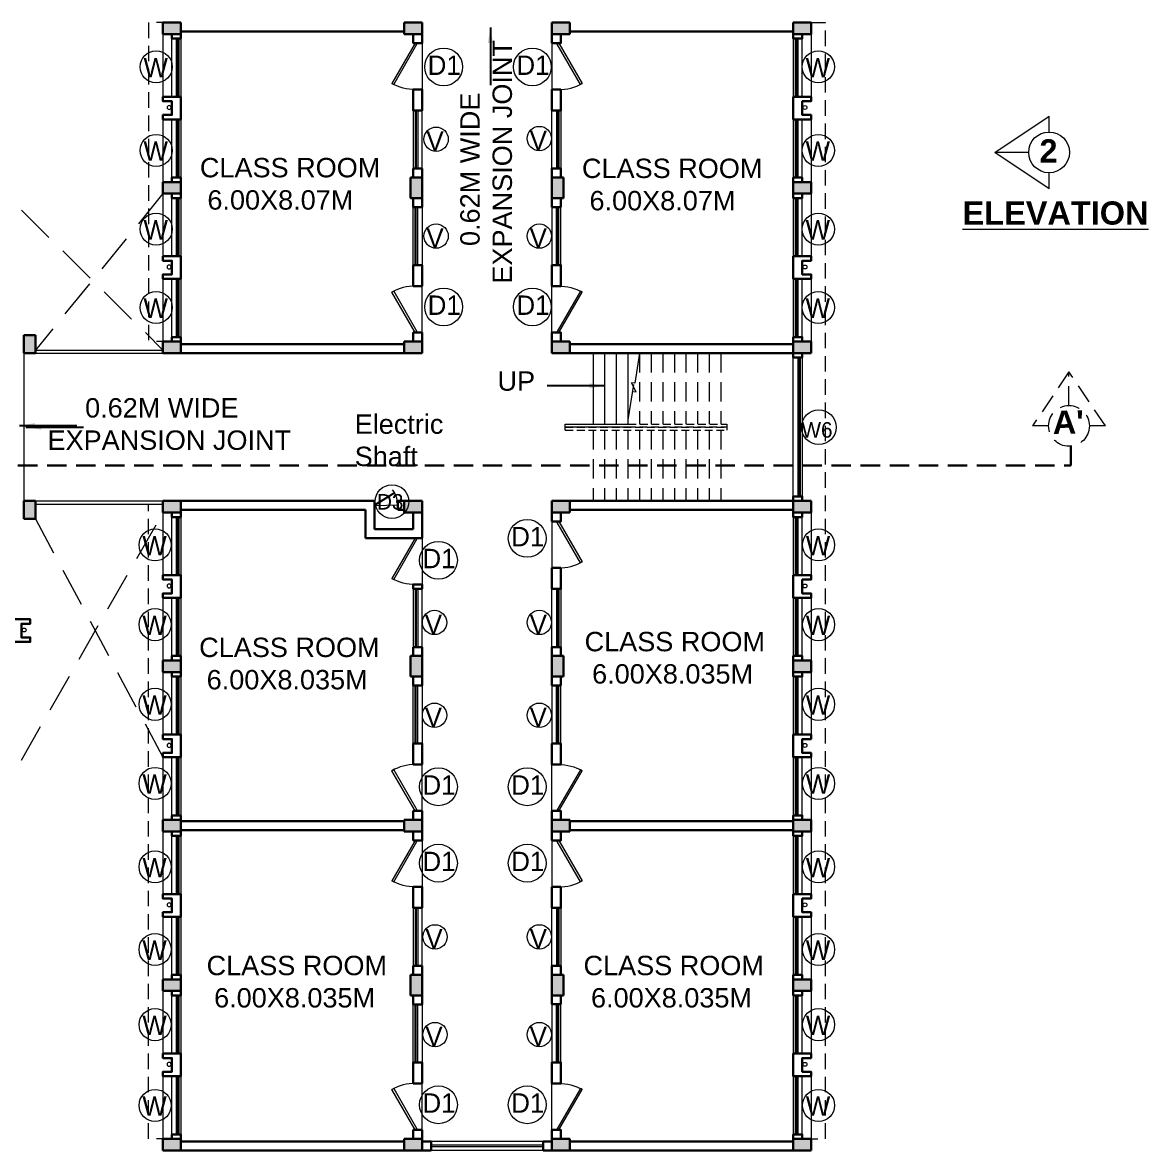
# Model space of a CAD drawing. Header units: millimetres. Extents: x 3614 to 12428, y -844 to 6844.
# Drawn here: x 5544.46 to 5573.52, y -704.4 to -675.29 of the extents above; entities that cross this region are included whole.
import ezdxf

# ---------------------------------------------------------------- set-up
doc = ezdxf.new("R2010")
doc.units = ezdxf.units.MM
doc.header["$LTSCALE"] = 40
doc.header["$MEASUREMENT"] = 0
doc.linetypes.add('DASHED', pattern=[0.75, 0.5, -0.25])
doc.linetypes.add('DASHED2', pattern=[0.375, 0.25, -0.125])
doc.layers.get('0').update_dxf_attribs({"linetype": 'CONTINUOUS', "lineweight": 20})
for name, color, linetype, lineweight in [('CLL LEV.', 15, 'CONTINUOUS', 18), ('Column', 252, 'CONTINUOUS', 30), ('Column Hatch', 253, 'CONTINUOUS', 13), ('Door', 54, 'CONTINUOUS', 18), ('EXPANSION JOINT', 248, 'CONTINUOUS', 20), ('Fixture', 44, 'CONTINUOUS', 15), ('Hidden', 30, 'DASHED', 18), ('Railing', 23, 'CONTINUOUS', 18), ('Section', 72, 'DASHED2', 30), ('Stair', 1, 'CONTINUOUS', 15), ('TEXT', 7, 'CONTINUOUS', 20), ('title', 7, 'CONTINUOUS', 35), ('Ventilator', 6, 'DASHED', 18), ('Wall', 7, 'CONTINUOUS', 30), ('Window', 150, 'CONTINUOUS', 15), ('Window-Wall', 7, 'CONTINUOUS', 18)]:
    doc.layers.add(name, color=color, linetype=linetype, lineweight=lineweight)
doc.styles.add('DIM', font='arial.ttf')
doc.styles.add('L120', font='simplex.shx', dxfattribs={"height": 1})
doc.styles.get("Standard").update_dxf_attribs({"font": 'txt.shx', "height": 0.03937})
doc.styles.add('STYLE9', font='GOTHIC.TTF')
doc.styles.add('Tabrej', font='GOTHIC.TTF')
doc.styles.add('Tabrej.', font='GOTHIC.TTF', dxfattribs={"height": 1})
doc.dimstyles.get("Standard").update_dxf_attribs({"dimtxt": 0.18, "dimasz": 0.18, "dimexe": 0.18, "dimexo": 0.0625, "dimgap": 0.09, "dimtad": 0, "dimtih": 1, "dimtoh": 1, "dimdec": 4, "dimzin": 0, "dimdsep": 46, "dimtxsty": 'Standard', "dimcen": 0.09, "dimadec": 0, "dimazin": 0, "dimtfac": 1, "dimtdec": 4, "dimtofl": 0, "dimtmove": 0, "dimatfit": 3, "dimfxl": 0, "dimtolj": 1, "dimtzin": 0, "dimarcsym": 0})

# ---------------------------------------------------------------- blocks, each defined once
blk = doc.blocks.new('COLUMN 546')
at = {"layer": 'Column Hatch'}
h = blk.add_hatch(color=0, dxfattribs=at)
h.dxf.hatch_style = 1
h.paths.add_polyline_path([(0, 0), (0.3, 0), (0.3, 0.46), (0, 0.46)])
at = {"layer": 'Column'}
for p, q in [((0.3, 0.46), (0, 0.46)), ((0, 0.46), (0, 0)), ((0.3, 0), (0.3, 0.46)), ((0, 0), (0.3, 0))]:
    blk.add_line(p, q, dxfattribs=at)
blk = doc.blocks.new('SHAFT2')
at = {"layer": 'Fixture'}
blk.add_circle((0.302, 0.307), 0.05, dxfattribs=at)
at = {"layer": 'Wall'}
blk.add_lwpolyline([(0, 0.585), (0.46, 0.585), (0.46, 0.47), (0.23, 0.47), (0.23, 0.115), (0.46, 0.115), (0.46, 0), (0, 0), (0, 0.585)], dxfattribs=at)
blk = doc.blocks.new('COLM 530')
at = {"layer": 'Column Hatch'}
h = blk.add_hatch(color=0, dxfattribs=at)
h.dxf.hatch_style = 1
h.paths.add_polyline_path([(5443.518, -633.795), (5443.218, -633.795), (5443.218, -634.325), (5443.518, -634.325)])
at = {"layer": 'Column'}
for p, q in [((5443.518, -633.795), (5443.218, -633.795)), ((5443.218, -633.795), (5443.218, -634.325)), ((5443.518, -634.325), (5443.518, -633.795)), ((5443.218, -634.325), (5443.518, -634.325))]:
    blk.add_line(p, q, dxfattribs=at)
blk = doc.blocks.new('VENT 2')
at = {"layer": 'Ventilator', "linetype": 'Continuous', "ltscale": 0.02}
for p, q in [((0, 0.182), (1.5, 0.182)), ((0, 0.152), (1.5, 0.152))]:
    blk.add_line(p, q, dxfattribs=at)
at = {"layer": 'Window-Wall'}
for p, q in [((0, 0.23), (1.5, 0.23)), ((0, 0), (0, 0.23)), ((0, 0.115), (1.5, 0.115)), ((1.5, 0), (0, 0)), ((1.5, 0.23), (1.5, 0))]:
    blk.add_line(p, q, dxfattribs=at)
blk = doc.blocks.new('*U18')
for p, q in [((0, 0), (0, -6)), ((40, 0), (40, -6))]:
    blk.add_line(p, q)
blk.add_lwpolyline([(0, 0), (34.64, 20), (35.52, 18.48), (0.87, -1.52)], close=True)
blk.add_arc((0, 0), 40, 0, 30)
blk = doc.blocks.new('DOOR1')
at = {"layer": 'Door'}
blk.add_line((0, 0), (1.2, 0), dxfattribs=at)
at = {"layer": 'Door', "xscale": 0.0300000000000013, "yscale": 0.0300000000000013, "zscale": 0.0300000000000013}
blk.add_blockref('*U18', (0, 0.18), dxfattribs=at)
blk = doc.blocks.new('class 1')
at = {"layer": 'Wall'}
for points in [[(0.23, -0.035), (0, -0.035), (0, -0.265), (0.23, -0.265), (0.23, -0.035)], [(0.23, -1.465), (0, -1.465), (0, -2.005), (0.23, -2.005), (0.23, -1.465)], [(0.23, -3.505), (0, -3.505), (0, -3.735), (0.23, -3.735), (0.23, -3.505)]]:
    blk.add_lwpolyline(points, dxfattribs=at)
at = {"layer": 'Wall', "rotation": 270}
for name, p in [('DOOR1', (0, -0.265)), ('VENT 2', (0, -2.005))]:
    blk.add_blockref(name, p, dxfattribs=at)
blk = doc.blocks.new('WINDOW 1')
at = {"layer": 'CLL LEV.'}
for p, q in [((-0.115, -0.23), (-0.115, -0.46)), ((1.615, -0.23), (1.615, -0.46)), ((-0.115, -0.46), (1.615, -0.46))]:
    blk.add_line(p, q, dxfattribs=at)
at = {"layer": 'Window'}
for p, q in [((0, -0.051), (1.5, -0.051)), ((0, -0.081), (1.5, -0.081))]:
    blk.add_line(p, q, dxfattribs=at)
at = {"layer": 'Window-Wall'}
for p, q in [((0, 0), (1.5, 0)), ((0, -0.23), (0, 0)), ((1.5, 0), (1.5, -0.23)), ((0, -0.115), (1.5, -0.115)), ((1.5, -0.23), (0, -0.23))]:
    blk.add_line(p, q, dxfattribs=at)
blk = doc.blocks.new('Door - Left Hung 36 in.')
at = {"layer": 'Door'}
blk.add_line((0.8, -1.3), (35.9, -1.3), dxfattribs=at)
blk.add_lwpolyline([(0.8, -1.3), (0, 0), (31.2, 18), (31.9, 16.7)], close=True, dxfattribs=at)
blk.add_arc((0, 0), 36, 0, 37.3101, dxfattribs=at)
blk = doc.blocks.new('drt')
at = {"layer": 'TEXT', "ltscale": 0.05}
for p, q in [((86.231, 2.02), (87.63, 2.959)), ((87.63, 2.546), (87.63, 2.959)), ((87.104, 2.02), (86.231, 2.02)), ((87.63, 1.082), (86.231, 2.02)), ((87.63, 1.082), (87.63, 1.494))]:
    blk.add_line(p, q, dxfattribs=at)
blk.add_circle((87.63, 2.02), 0.526, dxfattribs=at)
at = {"layer": 'TEXT', "char_height": 0.6, "attachment_point": 1, "style": 'Tabrej.'}
for s, insert in [('{\\fArial|b1|i0|c0|p34;2}', (87.382, 2.358)), ('{\\fArial|b1|i0|c0|p34;\\LELEVATION }', (85.399, 0.756))]:
    blk.add_mtext_dynamic_manual_height_columns(s, width=20.54056, gutter_width=5, heights=[0], dxfattribs=dict(at, insert=insert))
blk = doc.blocks.new('projdc')
at = {"layer": 'Hidden', "ltscale": 0.02}
for p, q in [((5581.462, -310.234), (5580.862, -310.234)), ((5580.862, -310.234), (5580.862, -318.466)), ((5597.962, -310.234), (5598.332, -310.234)), ((5598.332, -339.039), (5598.332, -310.234)), ((5581.462, -318.464), (5580.862, -318.466)), ((5580.862, -339.039), (5580.862, -322.659)), ((5580.862, -322.659), (5581.232, -322.659)), ((5581.462, -339.039), (5580.862, -339.039)), ((5597.732, -339.039), (5598.332, -339.039))]:
    blk.add_line(p, q, dxfattribs=at)
blk = doc.blocks.new('DDDD')
at = {"layer": 'TEXT', "color": 3, "ltscale": 0.2}
blk.add_circle((2085.909, -1030.934), 0.488, dxfattribs=at)
at = {"layer": 'TEXT', "color": 3, "style": 'STYLE9'}
blk.add_text('D1', height=0.5, dxfattribs=at).set_placement((2085.496, -1031.139))
blk = doc.blocks.new('shaft dooerr')
at = {"layer": 'TEXT', "color": 3, "ltscale": 0.2}
blk.add_circle((5444.341, -671.654), 0.435, dxfattribs=at)
at = {"layer": 'TEXT', "color": 3, "style": 'STYLE9'}
blk.add_text('D3', height=0.4, dxfattribs=at).set_placement((5443.954, -671.86))
blk = doc.blocks.new('W')
at = {"layer": 'TEXT', "color": 3}
blk.add_circle((2080.863, -1087.688), 0.414, dxfattribs=at)
at = {"layer": 'TEXT', "color": 3, "style": 'STYLE9'}
blk.add_text('W', height=0.5, dxfattribs=at).set_placement((2080.534, -1087.956))
blk = doc.blocks.new('VVV')
at = {"layer": 'TEXT', "color": 3, "ltscale": 0.2}
blk.add_circle((2082.528, -1073.943), 0.314, dxfattribs=at)
at = {"layer": 'TEXT', "color": 3, "style": 'STYLE9'}
blk.add_text('V', height=0.5, dxfattribs=at).set_placement((2082.277, -1074.243))
blk = doc.blocks.new('GFGRG')
at = {"layer": 'TEXT', "color": 3}
blk.add_circle((5531.941, -685.736), 0.448, dxfattribs=at)
at = {"layer": 'TEXT', "color": 3, "style": 'STYLE9'}
blk.add_text('W6', height=0.4, dxfattribs=at).set_placement((5531.494, -686.004))
blk = doc.blocks.new('BDHVBFH')
at = {"layer": 'Section', "color": 7, "linetype": 'ByBlock', "lineweight": 20, "ltscale": 0.05}
for p, q in [((5432.399, -574.787), (5431.461, -576.186)), ((5432.399, -575.66), (5432.399, -574.787)), ((5433.338, -576.186), (5432.399, -574.787)), ((5431.873, -576.186), (5431.461, -576.186)), ((5433.338, -576.186), (5432.925, -576.186))]:
    blk.add_line(p, q, dxfattribs=at)
blk.add_circle((5432.399, -576.186), 0.526, dxfattribs=at)
blk = doc.blocks.new('SEC AA')
at = {"layer": 'Section', "ltscale": 0.05}
for p, q in [((5509.295, -321.664), (5509.295, -321.164)), ((5428.116, -321.664), (5509.295, -321.664))]:
    blk.add_line(p, q, dxfattribs=at)
at = {"layer": 'Section'}
blk.add_blockref('BDHVBFH', (76.844, 255.545), dxfattribs=at)
at = {"layer": 'Section', "insert": (5508.818, -320.249), "char_height": 0.6, "attachment_point": 1, "rotation": 1.0017, "style": 'Tabrej'}
blk.add_mtext_dynamic_manual_height_columns("{\\fArial|b1|i0|c0|p34;A'}", width=20.54056, gutter_width=5, heights=[0], dxfattribs=at)

msp = doc.modelspace()

# ---------------------------------------------------------------- linework, layer by layer
at = {"layer": 'EXPANSION JOINT', "linetype": 'ByBlock', "ltscale": 0.05}
msp.add_line((5544.4947, -683.8225), (5544.4947, -687.6375), dxfattribs=at)
at = {"layer": 'Railing', "linetype": 'ByBlock', "ltscale": 0.05}
for p, q in [((5544.7947, -683.7425), (5548.0877, -683.7425)), ((5544.7947, -683.8225), (5548.0877, -683.8225)), ((5558.4727, -685.6525), (5560.0992, -685.6525)), ((5558.4727, -685.7275), (5558.4727, -685.6525)), ((5558.4727, -685.7275), (5560.0872, -685.7275)), ((5544.7947, -687.6375), (5548.0877, -687.6375)), ((5544.7947, -687.7175), (5548.0877, -687.7175))]:
    msp.add_line(p, q, dxfattribs=at)
at = {"layer": 'Railing', "linetype": 'DASHED2', "ltscale": 0.02}
for p, q in [((5560.0993, -685.6525), (5562.6377, -685.6525)), ((5562.6377, -685.6525), (5562.6377, -685.7275)), ((5558.4727, -685.7325), (5562.6377, -685.7325)), ((5558.4727, -685.8075), (5558.4727, -685.7325)), ((5558.4727, -685.8075), (5562.6377, -685.8075)), ((5560.0874, -685.7275), (5562.6377, -685.7275)), ((5562.6377, -685.7325), (5562.6377, -685.8075))]:
    msp.add_line(p, q, dxfattribs=at)
at = {"layer": 'Stair', "ltscale": 0.05}
for p, q in [((5559.1877, -683.8225), (5559.1877, -685.6525)), ((5559.4877, -683.8225), (5559.4877, -685.6525)), ((5559.7877, -683.8225), (5559.7877, -685.6525)), ((5560.0877, -683.8225), (5560.0877, -685.6525))]:
    msp.add_line(p, q, dxfattribs=at)
at = {"layer": 'Stair', "linetype": 'DASHED2', "ltscale": 0.05}
for p, q in [((5560.3877, -683.8225), (5560.3877, -685.6525)), ((5560.6877, -683.8225), (5560.6877, -685.6525)), ((5560.9877, -683.8225), (5560.9877, -685.6525)), ((5561.2877, -683.8225), (5561.2877, -685.6525)), ((5561.5877, -683.8225), (5561.5877, -685.6525)), ((5561.8877, -683.8225), (5561.8877, -685.6525)), ((5562.1877, -683.8225), (5562.1877, -685.6525)), ((5562.4877, -683.8225), (5562.4877, -685.6525)), ((5559.1877, -685.8075), (5559.1877, -687.6375)), ((5559.4877, -685.8075), (5559.4877, -687.6375)), ((5559.7877, -685.8075), (5559.7877, -687.6375)), ((5560.0877, -685.8075), (5560.0877, -687.6375)), ((5560.3877, -685.8075), (5560.3877, -687.6375)), ((5560.6877, -685.8075), (5560.6877, -687.6375)), ((5560.9877, -685.8075), (5560.9877, -687.6375)), ((5561.2877, -685.8075), (5561.2877, -687.6375)), ((5561.5877, -685.8075), (5561.5877, -687.6375)), ((5561.8877, -685.8075), (5561.8877, -687.6375)), ((5562.1877, -685.8075), (5562.1877, -687.6375)), ((5562.4877, -685.8075), (5562.4877, -687.6375))]:
    msp.add_line(p, q, dxfattribs=at)
at = {"layer": 'TEXT', "ltscale": 0.05}
for p, q in [((5560.3877, -683.8225), (5560.2654, -684.5989)), ((5560.2316, -684.6297), (5560.0877, -685.5435)), ((5560.2654, -684.5989), (5560.1853, -684.5933)), ((5560.3019, -684.8181), (5560.1853, -684.5933)), ((5560.2316, -684.8137), (5560.3019, -684.8181))]:
    msp.add_line(p, q, dxfattribs=at)
at = {"layer": 'title', "ltscale": 0.05}
msp.add_line((5560.2708, -684.5649), (5560.2708, -684.5649), dxfattribs=at)
at = {"layer": 'Wall'}
for p, q in [((5554.3177, -675.5225), (5548.5477, -675.5225)), ((5558.5877, -675.5225), (5564.3577, -675.5225)), ((5554.3177, -683.5925), (5548.5477, -683.5925)), ((5558.5877, -683.5925), (5564.3577, -683.5925)), ((5554.3177, -683.8225), (5548.5477, -683.8225)), ((5558.5877, -683.8225), (5564.3577, -683.8225)), ((5553.2716, -687.6375), (5548.5477, -687.6375)), ((5553.2027, -687.6375), (5553.5477, -687.6375)), ((5553.5477, -688.3675), (5553.5477, -687.6375)), ((5554.1477, -687.6375), (5554.1476, -687.8674)), ((5554.1477, -687.6375), (5554.3177, -687.6375)), ((5558.5877, -687.6375), (5564.3577, -687.6375)), ((5553.3177, -687.8675), (5548.5477, -687.8675)), ((5553.3177, -688.5975), (5553.3177, -687.8675)), ((5554.1476, -687.8674), (5554.3177, -687.8675)), ((5554.5477, -687.9375), (5554.5477, -688.3675)), ((5554.7777, -688.5975), (5554.7777, -687.9375)), ((5558.5877, -687.8675), (5564.3577, -687.8675)), ((5553.3177, -688.5975), (5554.5477, -688.5975)), ((5553.5477, -688.3675), (5554.5477, -688.3675)), ((5554.5477, -688.5975), (5554.7777, -688.5975)), ((5554.3177, -695.9025), (5548.5477, -695.9025)), ((5554.3177, -696.1325), (5548.5477, -696.1325)), ((5558.5877, -695.9025), (5564.3577, -695.9025)), ((5558.5877, -696.1325), (5564.3577, -696.1325)), ((5554.3177, -704.1675), (5548.5477, -704.1675)), ((5558.5877, -704.1675), (5564.3577, -704.1675)), ((5554.3177, -704.3975), (5548.5477, -704.3975)), ((5558.5877, -704.3975), (5564.3577, -704.3975))]:
    msp.add_line(p, q, dxfattribs=at)
for points in [[(5548.3177, -675.5925), (5548.3177, -675.7075), (5548.5477, -675.7075), (5548.5477, -675.5925), (5548.3177, -675.5925)], [(5548.3177, -675.7075), (5548.3177, -675.5925), (5548.5477, -675.5925), (5548.5477, -675.7075), (5548.3177, -675.7075)], [(5564.5877, -675.5925), (5564.5877, -675.7075), (5564.3577, -675.7075), (5564.3577, -675.5925), (5564.5877, -675.5925)], [(5564.5877, -675.7075), (5564.5877, -675.5925), (5564.3577, -675.5925), (5564.3577, -675.7075), (5564.5877, -675.7075)], [(5548.3177, -679.4075), (5548.3177, -679.2925), (5548.5477, -679.2925), (5548.5477, -679.4075), (5548.3177, -679.4075)], [(5564.5877, -679.4075), (5564.5877, -679.2925), (5564.3577, -679.2925), (5564.3577, -679.4075), (5564.5877, -679.4075)], [(5548.3177, -679.7075), (5548.3177, -679.8225), (5548.5477, -679.8225), (5548.5477, -679.7075), (5548.3177, -679.7075)], [(5548.3177, -679.8225), (5548.3177, -679.7075), (5548.5477, -679.7075), (5548.5477, -679.8225), (5548.3177, -679.8225)], [(5564.5877, -679.7075), (5564.5877, -679.8225), (5564.3577, -679.8225), (5564.3577, -679.7075), (5564.5877, -679.7075)], [(5564.5877, -679.8225), (5564.5877, -679.7075), (5564.3577, -679.7075), (5564.3577, -679.8225), (5564.5877, -679.8225)], [(5548.3177, -683.5225), (5548.3177, -683.4075), (5548.5477, -683.4075), (5548.5477, -683.5225), (5548.3177, -683.5225)], [(5564.5877, -683.5225), (5564.5877, -683.4075), (5564.3577, -683.4075), (5564.3577, -683.5225), (5564.5877, -683.5225)], [(5564.5877, -683.9375), (5564.5877, -683.8225), (5564.3577, -683.8225), (5564.3577, -683.9375), (5564.5877, -683.9375)], [(5564.3577, -687.6375), (5564.3577, -687.5225), (5564.5877, -687.5225), (5564.5877, -687.6375), (5564.3577, -687.6375)], [(5548.3177, -687.9375), (5548.3177, -688.0525), (5548.5477, -688.0525), (5548.5477, -687.9375), (5548.3177, -687.9375)], [(5548.3177, -688.0525), (5548.3177, -687.9375), (5548.5477, -687.9375), (5548.5477, -688.0525), (5548.3177, -688.0525)], [(5564.5877, -687.9375), (5564.5877, -688.0525), (5564.3577, -688.0525), (5564.3577, -687.9375), (5564.5877, -687.9375)], [(5564.5877, -688.0525), (5564.5877, -687.9375), (5564.3577, -687.9375), (5564.3577, -688.0525), (5564.5877, -688.0525)], [(5554.5477, -689.7975), (5554.7777, -689.7975), (5554.7777, -689.9083), (5554.5477, -689.9083), (5554.5477, -689.7975)], [(5554.5477, -691.4083), (5554.7777, -691.4083), (5554.7777, -691.6383), (5554.5477, -691.6383), (5554.5477, -691.4083)], [(5548.3177, -691.7525), (5548.3177, -691.6375), (5548.5477, -691.6375), (5548.5477, -691.7525), (5548.3177, -691.7525)], [(5564.5877, -691.7525), (5564.5877, -691.6375), (5564.3577, -691.6375), (5564.3577, -691.7525), (5564.5877, -691.7525)], [(5548.3177, -692.0525), (5548.3177, -692.1675), (5548.5477, -692.1675), (5548.5477, -692.0525), (5548.3177, -692.0525)], [(5548.3177, -692.1675), (5548.3177, -692.0525), (5548.5477, -692.0525), (5548.5477, -692.1675), (5548.3177, -692.1675)], [(5564.5877, -692.0525), (5564.5877, -692.1675), (5564.3577, -692.1675), (5564.3577, -692.0525), (5564.5877, -692.0525)], [(5564.5877, -692.1675), (5564.5877, -692.0525), (5564.3577, -692.0525), (5564.3577, -692.1675), (5564.5877, -692.1675)], [(5548.3177, -695.8675), (5548.3177, -695.7525), (5548.5477, -695.7525), (5548.5477, -695.8675), (5548.3177, -695.8675)], [(5564.5877, -695.8675), (5564.5877, -695.7525), (5564.3577, -695.7525), (5564.3577, -695.8675), (5564.5877, -695.8675)], [(5548.3177, -696.1675), (5548.3177, -696.2825), (5548.5477, -696.2825), (5548.5477, -696.1675), (5548.3177, -696.1675)], [(5548.3177, -696.2825), (5548.3177, -696.1675), (5548.5477, -696.1675), (5548.5477, -696.2825), (5548.3177, -696.2825)], [(5564.5877, -696.1675), (5564.5877, -696.2825), (5564.3577, -696.2825), (5564.3577, -696.1675), (5564.5877, -696.1675)], [(5564.5877, -696.2825), (5564.5877, -696.1675), (5564.3577, -696.1675), (5564.3577, -696.2825), (5564.5877, -696.2825)], [(5548.3177, -699.9825), (5548.3177, -699.8675), (5548.5477, -699.8675), (5548.5477, -699.9825), (5548.3177, -699.9825)], [(5564.5877, -699.9825), (5564.5877, -699.8675), (5564.3577, -699.8675), (5564.3577, -699.9825), (5564.5877, -699.9825)], [(5548.3177, -700.2825), (5548.3177, -700.3975), (5548.5477, -700.3975), (5548.5477, -700.2825), (5548.3177, -700.2825)], [(5548.3177, -700.3975), (5548.3177, -700.2825), (5548.5477, -700.2825), (5548.5477, -700.3975), (5548.3177, -700.3975)], [(5564.5877, -700.2825), (5564.5877, -700.3975), (5564.3577, -700.3975), (5564.3577, -700.2825), (5564.5877, -700.2825)], [(5564.5877, -700.3975), (5564.5877, -700.2825), (5564.3577, -700.2825), (5564.3577, -700.3975), (5564.5877, -700.3975)], [(5548.3177, -704.0975), (5548.3177, -703.9825), (5548.5477, -703.9825), (5548.5477, -704.0975), (5548.3177, -704.0975)], [(5564.5877, -704.0975), (5564.5877, -703.9825), (5564.3577, -703.9825), (5564.3577, -704.0975), (5564.5877, -704.0975)], [(5554.7777, -704.3975), (5554.7777, -704.1675), (5555.0077, -704.1675), (5555.0077, -704.3975), (5554.7777, -704.3975)], [(5557.8977, -704.3975), (5557.8977, -704.1675), (5558.1277, -704.1675), (5558.1277, -704.3975), (5557.8977, -704.3975)]]:
    msp.add_lwpolyline(points, dxfattribs=at)
at = {"layer": 'Window'}
for p, q in [((5564.5067, -683.9375), (5564.5067, -687.5225)), ((5564.5367, -683.9375), (5564.5367, -687.5225))]:
    msp.add_line(p, q, dxfattribs=at)
at = {"layer": 'Window', "linetype": 'ByBlock', "ltscale": 0.05}
for p, q in [((5557.8977, -704.2575), (5555.0077, -704.2575)), ((5557.8977, -704.3075), (5555.0077, -704.3075))]:
    msp.add_line(p, q, dxfattribs=at)
at = {"layer": 'Window-Wall', "linetype": 'DASHED', "ltscale": 0.05}
for p, q in [((5548.0877, -679.7075), (5544.7947, -683.7425)), ((5544.4327, -680.1325), (5548.0877, -683.7425)), ((5544.4327, -694.3275), (5548.0877, -687.9375)), ((5544.7947, -688.0975), (5548.0877, -694.2525))]:
    msp.add_line(p, q, dxfattribs=at)
at = {"layer": 'Window-Wall'}
for p, q in [((5564.5877, -683.9375), (5564.3577, -683.9375)), ((5564.3577, -687.5225), (5564.3577, -683.9375)), ((5564.4727, -683.9375), (5564.4727, -687.5225)), ((5564.5877, -683.9375), (5564.5877, -687.5225)), ((5564.5877, -687.5225), (5564.3577, -687.5225))]:
    msp.add_line(p, q, dxfattribs=at)
at = {"layer": 'Window-Wall', "linetype": 'ByBlock', "ltscale": 0.05}
for p, q in [((5557.8977, -704.1675), (5555.0077, -704.1675)), ((5557.8977, -704.3975), (5555.0077, -704.3975))]:
    msp.add_line(p, q, dxfattribs=at)

# ---------------------------------------------------------------- block references
at = {"color": 7, "extrusion": (0, 0, -1), "xscale": -1, "zscale": -1, "rotation": 270}
for p in [(-5548.5477, -675.5925), (-5554.7777, -675.5925), (-5548.5477, -679.7075), (-5548.5477, -683.8225), (-5554.7777, -683.8225), (-5548.5477, -687.9375), (-5554.7777, -687.9375), (-5548.5477, -692.0525), (-5548.5477, -696.1675), (-5554.7777, -696.1675), (-5548.5477, -700.2825), (-5548.5477, -704.3975), (-5554.7777, -704.3975)]:
    msp.add_blockref('COLUMN 546', p, dxfattribs=at)
at = {"color": 7, "extrusion": (0, 0, -1), "zscale": -1}
for p, rotation in [((-5558.1277, -675.5925), 90.00000000000001), ((-5564.3577, -675.5925), 90.00000000000001), ((-5564.3577, -679.7075), 90.00000000000001), ((-5558.1277, -683.8225), 90.00000000000001), ((-5564.3577, -683.8225), 90.00000000000001), ((-5544.4947, -687.6375), 180), ((-5558.1277, -687.9375), 90.00000000000001), ((-5564.3577, -687.9375), 90.00000000000001), ((-5564.3577, -692.0525), 90.00000000000001), ((-5558.1277, -696.1675), 90.00000000000001), ((-5564.3577, -696.1675), 90.00000000000001), ((-5564.3577, -700.2825), 90.00000000000001), ((-5558.1277, -704.3975), 90.00000000000001), ((-5564.3577, -704.3975), 90.00000000000001)]:
    msp.add_blockref('COLUMN 546', p, dxfattribs=dict(at, rotation=rotation))
at = {"linetype": 'ByBlock', "xscale": -1}
for name, p in [('class 1', (5554.7777, -675.5575)), ('SHAFT2', (5548.5477, -677.7925)), ('SHAFT2', (5548.5477, -681.9075)), ('SHAFT2', (5548.5477, -690.1375)), ('SHAFT2', (5548.5477, -694.2525)), ('class 1', (5554.7777, -696.1325)), ('SHAFT2', (5548.5477, -698.3675)), ('SHAFT2', (5548.5477, -702.4825))]:
    msp.add_blockref(name, p, dxfattribs=at)
at = {"linetype": 'ByBlock'}
for p in [(5558.1277, -675.5575), (5558.1277, -687.9025), (5558.1277, -696.1325)]:
    msp.add_blockref('class 1', p, dxfattribs=at)
at = {"linetype": 'ByBlock', "extrusion": (0, 0, -1), "xscale": -1, "zscale": -1}
for p in [(-5564.3577, -677.7925), (-5564.3577, -681.9075), (-5564.3577, -690.1375), (-5544.2027, -691.275), (-5564.3577, -694.2525), (-5564.3577, -698.3675), (-5564.3577, -702.4825)]:
    msp.add_blockref('SHAFT2', p, dxfattribs=at)
at = {"xscale": -1}
for p in [(10997.9955, -45.4976), (11001.6455, -45.4976), (10997.9955, -57.8434), (11001.6455, -57.8434), (10997.9955, -66.0726), (11001.6455, -66.0726)]:
    msp.add_blockref('COLM 530', p, dxfattribs=at)
at = {"linetype": 'ByBlock', "rotation": 180}
for p in [(5554.7777, -683.5575), (5554.7777, -695.9025), (5554.7777, -704.1325)]:
    msp.add_blockref('class 1', p, dxfattribs=at)
at = {"linetype": 'ByBlock', "xscale": -1, "rotation": 180}
for p in [(5558.1277, -683.5575), (5558.1277, -695.9025), (5558.1277, -704.1317)]:
    msp.add_blockref('class 1', p, dxfattribs=at)
at = {"color": 7, "extrusion": (0, 0, -1), "zscale": -1}
msp.add_blockref('COLUMN 546', (-5544.7947, -683.8225), dxfattribs=at)
at = {"layer": 'CLL LEV.', "extrusion": (0, 0, -1), "xscale": -1, "zscale": -1, "rotation": 90}
for p in [(-5548.5477, -675.7075), (-5548.5477, -677.7925), (-5548.5477, -679.8225), (-5548.5477, -681.9075), (-5548.5477, -688.0525), (-5548.5477, -690.1375), (-5548.5477, -692.1675), (-5548.5477, -694.2525), (-5548.5477, -696.2825), (-5548.5477, -698.3675), (-5548.5477, -700.3975), (-5548.5477, -702.4825)]:
    msp.add_blockref('WINDOW 1', p, dxfattribs=at)
at = {"layer": 'CLL LEV.', "xscale": -1, "rotation": 90}
for p in [(5564.3577, -675.7075), (5564.3577, -677.7925), (5564.3577, -679.8225), (5564.3577, -681.9075), (5564.3577, -688.0525), (5564.3577, -690.1375), (5564.3577, -692.1675), (5564.3577, -694.2525), (5564.3577, -696.2825), (5564.3577, -698.3675), (5564.3577, -700.3975), (5564.3577, -702.4825)]:
    msp.add_blockref('WINDOW 1', p, dxfattribs=at)
at = {"layer": 'Door', "extrusion": (0, 0, -1), "xscale": -0.0166737001802426, "yscale": 0.0166737001802426, "zscale": -0.0166737001802426, "rotation": 358.3280413571772}
msp.add_blockref('Door - Left Hung 36 in.', (-5553.5477, -687.7312), dxfattribs=at)
at = {"layer": 'Hidden'}
msp.add_blockref('projdc', (-33.1441, -365.0584), dxfattribs=at)
at = {"layer": 'Section'}
msp.add_blockref('SEC AA', (62.2299, -365.0605), dxfattribs=at)
at = {"layer": 'TEXT'}
for name, p in [('W', (3467.0508, 411.2526)), ('DDDD', (3469.4236, 354.4958)), ('DDDD', (3471.7144, 354.4958)), ('W', (3484.1405, 411.2526)), ('VVV', (3472.6102, 395.6398)), ('VVV', (3475.2753, 395.6575)), ('W', (3467.0508, 409.0968)), ('W', (3484.1405, 409.0968)), ('W', (3467.0508, 407.0645)), ('W', (3484.1405, 407.0645)), ('VVV', (3472.6102, 393.1402)), ('VVV', (3475.2753, 393.1402)), ('DDDD', (3469.4236, 348.3034)), ('DDDD', (3471.7144, 348.3034)), ('W', (3467.0508, 405.0436)), ('W', (3484.1405, 405.0436)), ('GFGRG', (33.074, 0)), ('shaft dooerr', (109.6574, -15.9994)), ('DDDD', (3471.5799, 342.3308)), ('W', (3467.0214, 398.9155)), ('W', (3484.1464, 398.9155)), ('DDDD', (3469.2891, 341.7662)), ('W', (3467.0214, 396.8588)), ('VVV', (3472.5685, 383.1691)), ('VVV', (3475.2753, 383.1691)), ('W', (3484.1464, 396.8588)), ('W', (3467.0214, 394.8033)), ('W', (3484.1464, 394.8033)), ('VVV', (3472.5685, 380.7756)), ('VVV', (3475.2753, 380.7756)), ('W', (3467.0214, 392.761)), ('DDDD', (3469.2891, 335.9214)), ('DDDD', (3471.5799, 335.9214)), ('W', (3484.1464, 392.761)), ('W', (3467.0214, 390.6091)), ('DDDD', (3469.2891, 333.9493)), ('DDDD', (3471.5799, 333.9493)), ('W', (3484.1464, 390.6091)), ('W', (3467.0214, 388.4764)), ('VVV', (3472.583, 375.057)), ('VVV', (3475.2753, 375.057)), ('W', (3484.1464, 388.4764)), ('W', (3467.0214, 386.5364)), ('W', (3484.1464, 386.5364)), ('VVV', (3472.583, 372.5359)), ('VVV', (3475.2753, 372.5359)), ('W', (3467.0214, 384.4532)), ('DDDD', (3469.2891, 327.7146)), ('DDDD', (3471.5799, 327.7146)), ('W', (3484.1464, 384.4532))]:
    msp.add_blockref(name, p, dxfattribs=at)
at = {"layer": 'Wall'}
msp.add_blockref('drt', (5483.3288, -680.6628), dxfattribs=at)
at = {"layer": 'Wall', "xscale": -1, "rotation": 90}
for name, p in [('DOOR1', (5554.7777, -688.5975)), ('VENT 2', (5554.7777, -689.9083))]:
    msp.add_blockref(name, p, dxfattribs=at)

# ---------------------------------------------------------------- texts
at = {"layer": 'TEXT', "insert": (5555.7617, -682.0292), "char_height": 0.5, "attachment_point": 1, "rotation": 90, "style": 'DIM'}
msp.add_mtext_dynamic_manual_height_columns('{\\fArial|b0|i0|c0|p34;     0.62M WIDE \\PEXPANSION JOINT}', width=19.989683, gutter_width=5, heights=[0], dxfattribs=at)
at = {"layer": 'TEXT', "char_height": 0.5, "attachment_point": 1, "style": 'DIM'}
for s, width, insert in [('{\\fArial|b0|i0|c0|p34;CLASS ROOM\\P 6.00X8.07M}', 19.989683, (5549.0407, -678.7861)), ('{\\fArial|b0|i0|c0|p34;CLASS ROOM\\P 6.00X8.07M}', 19.989683, (5558.9028, -678.8043)), ('{\\fArial|b0|i0|c0|p34;UP}', 1.50962, (5556.7222, -684.2934)), ('{\\fArial|b0|i0|c0|p34;     0.62M WIDE \\PEXPANSION JOINT}', 19.989683, (5545.1081, -684.9848)), ('{\\fArial|b0|i0|c0|p34;Electric \\PShaft}', 19.989683, (5553.0362, -685.4042)), ('{\\fArial|b0|i0|c0|p34;CLASS ROOM\\P 6.00X8.035M}', 19.989683, (5549.0223, -691.1659)), ('{\\fArial|b0|i0|c0|p34;CLASS ROOM\\P 6.00X8.035M}', 19.989683, (5558.9703, -691.0166)), ('{\\fArial|b0|i0|c0|p34;CLASS ROOM\\P 6.00X8.035M}', 19.989683, (5549.2139, -699.3749)), ('{\\fArial|b0|i0|c0|p34;CLASS ROOM\\P 6.00X8.035M}', 19.989683, (5558.9422, -699.3749))]:
    msp.add_mtext_dynamic_manual_height_columns(s, width=width, gutter_width=5, heights=[0], dxfattribs=dict(at, insert=insert))

# ---------------------------------------------------------------- leaders
at = {"layer": 'TEXT'}
for points in [[(5556.5386, -675.4196), (5556.5386, -676.904)], [(5559.4904, -684.6675), (5558.006, -684.6675)], [(5544.3815, -685.6941), (5545.8658, -685.6941)], [(5544.5521, -685.7335), (5546.0365, -685.7335)]]:
    msp.add_leader(points, dimstyle='Standard', override={"dimscale": 40, "dimasz": 0.01, "dimgap": 0.09, "dimtad": 0, "dimpost": "'", "dimtxsty": 'L120', "dimarcsym": 1}, dxfattribs=at)

doc.saveas('drawing.dxf')
